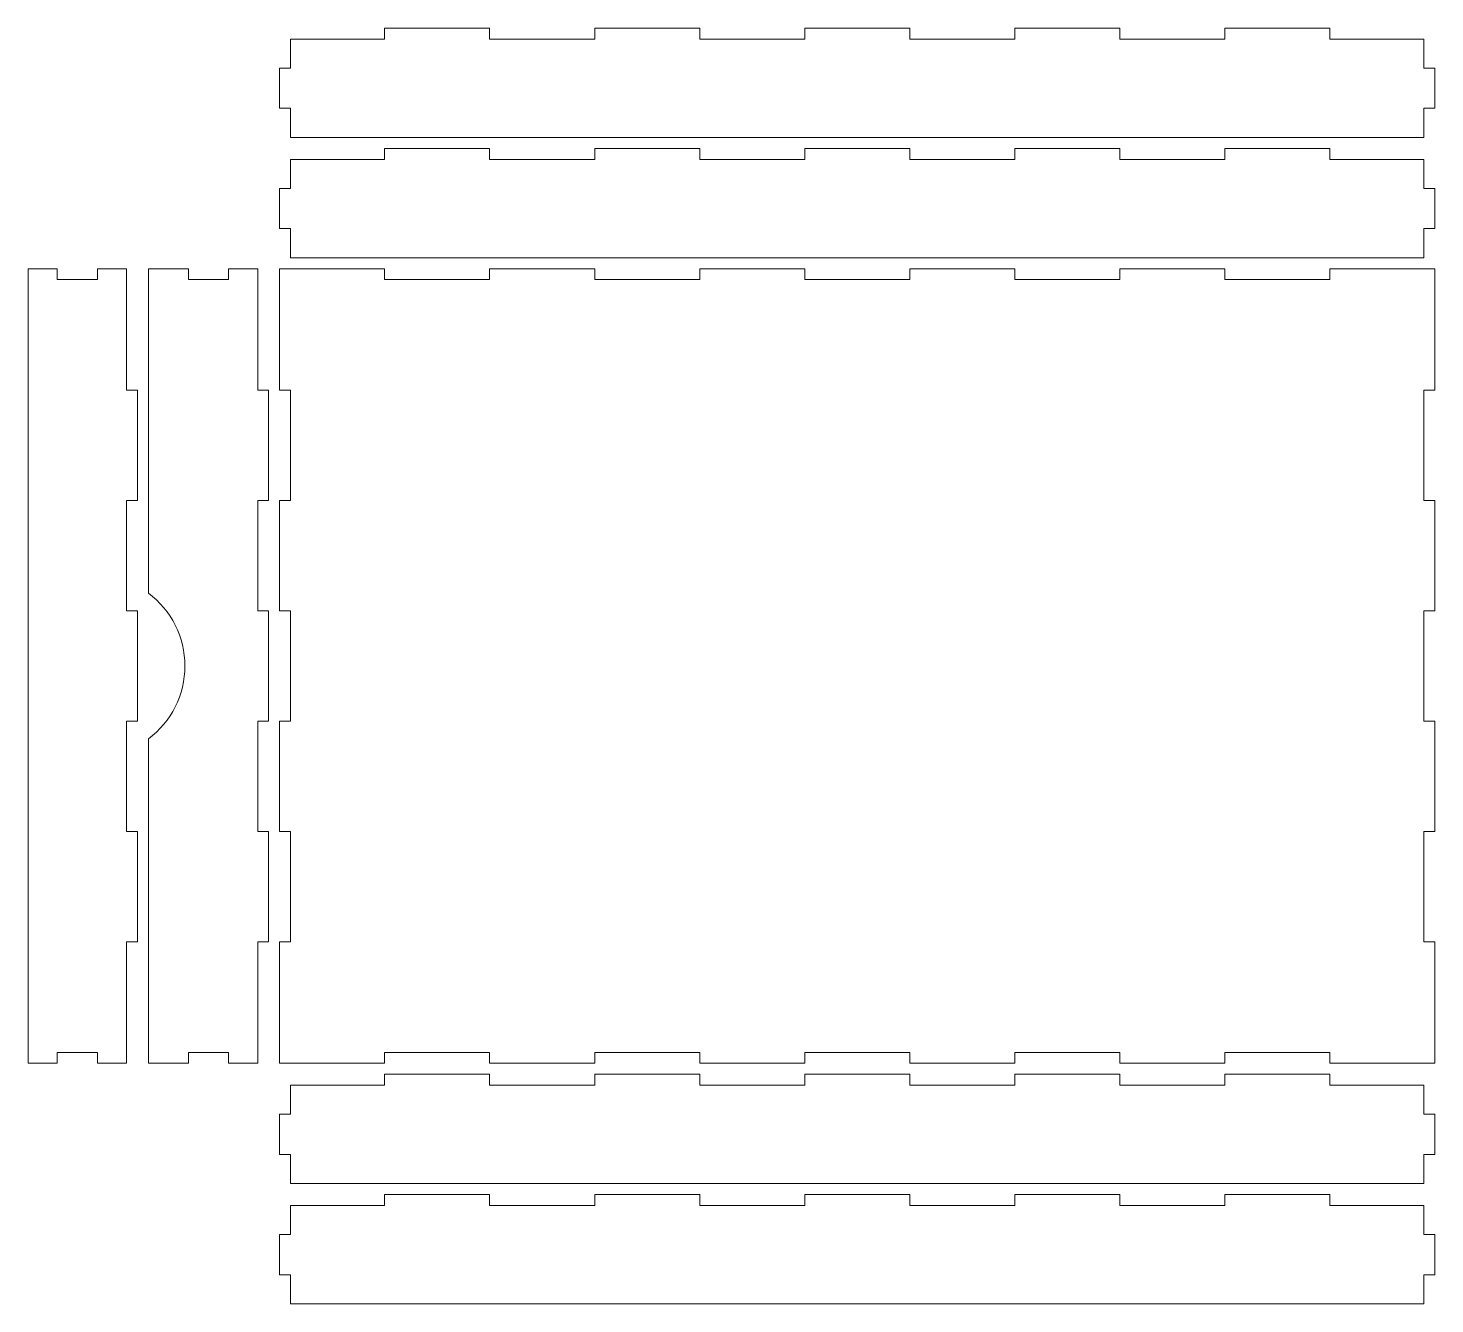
# Model space of a CAD drawing. Header units: millimetres. Extents: x -905 to 905, y -429 to 429.
# Drawn here: x -259 to 127, y -429 to -79 of the extents above; entities that cross this region are included whole.
import ezdxf

# ---------------------------------------------------------------- set-up
doc = ezdxf.new("R2010")
doc.units = ezdxf.units.MM
doc.header["$MEASUREMENT"] = 0
doc.layers.add('Camada 1', color=7, linetype='Continuous')

msp = doc.modelspace()

# ---------------------------------------------------------------- linework, layer by layer
at = {"layer": 'Camada 1', "color": 250, "lineweight": 20}
for points, knots in [([(-132.3636, -79), (-132.3636, -79), (-161.1818, -79), (-161.1818, -79), (-161.1818, -79), (-161.1818, -79), (-161.1818, -82), (-161.1818, -82), (-161.1818, -82), (-161.1818, -82), (-187, -82), (-187, -82), (-187, -82), (-187, -82), (-187, -90), (-187, -90), (-187, -90), (-187, -90), (-190, -90), (-190, -90), (-190, -90), (-190, -90), (-190, -101), (-190, -101), (-190, -101), (-190, -101), (-187, -101), (-187, -101), (-187, -101), (-187, -101), (-187, -109), (-187, -109), (-187, -109), (-187, -109), (124, -109), (124, -109), (124, -109), (124, -109), (124, -101), (124, -101), (124, -101), (124, -101), (127, -101), (127, -101), (127, -101), (127, -101), (127, -90), (127, -90), (127, -90), (127, -90), (124, -90), (124, -90), (124, -90), (124, -90), (124, -82), (124, -82), (124, -82), (124, -82), (98.1818, -82), (98.1818, -82), (98.1818, -82), (98.1818, -82), (98.1818, -79), (98.1818, -79), (98.1818, -79), (98.1818, -79), (69.3636, -79), (69.3636, -79), (69.3636, -79), (69.3636, -79), (69.3636, -82), (69.3636, -82), (69.3636, -82), (69.3636, -82), (40.5455, -82), (40.5455, -82), (40.5455, -82), (40.5455, -82), (40.5455, -79), (40.5455, -79), (40.5455, -79), (40.5455, -79), (11.7273, -79), (11.7273, -79), (11.7273, -79), (11.7273, -79), (11.7273, -82), (11.7273, -82), (11.7273, -82), (11.7273, -82), (-17.0909, -82), (-17.0909, -82), (-17.0909, -82), (-17.0909, -82), (-17.0909, -79), (-17.0909, -79), (-17.0909, -79), (-17.0909, -79), (-45.9091, -79), (-45.9091, -79), (-45.9091, -79), (-45.9091, -79), (-45.9091, -82), (-45.9091, -82), (-45.9091, -82), (-45.9091, -82), (-74.7273, -82), (-74.7273, -82), (-74.7273, -82), (-74.7273, -82), (-74.7273, -79), (-74.7273, -79), (-74.7273, -79), (-74.7273, -79), (-103.5455, -79), (-103.5455, -79), (-103.5455, -79), (-103.5455, -79), (-103.5455, -82), (-103.5455, -82), (-103.5455, -82), (-103.5455, -82), (-132.3636, -82), (-132.3636, -82), (-132.3636, -82), (-132.3636, -82), (-132.3636, -79), (-132.3636, -79)], [0, 0, 0, 0, 0.03030303, 0.03030303, 0.03030303, 0.03030303, 0.06060606, 0.06060606, 0.06060606, 0.06060606, 0.09090909, 0.09090909, 0.09090909, 0.09090909, 0.12121212, 0.12121212, 0.12121212, 0.12121212, 0.15151515, 0.15151515, 0.15151515, 0.15151515, 0.18181818, 0.18181818, 0.18181818, 0.18181818, 0.21212121, 0.21212121, 0.21212121, 0.21212121, 0.24242424, 0.24242424, 0.24242424, 0.24242424, 0.27272727, 0.27272727, 0.27272727, 0.27272727, 0.3030303, 0.3030303, 0.3030303, 0.3030303, 0.33333333, 0.33333333, 0.33333333, 0.33333333, 0.36363636, 0.36363636, 0.36363636, 0.36363636, 0.39393939, 0.39393939, 0.39393939, 0.39393939, 0.42424242, 0.42424242, 0.42424242, 0.42424242, 0.45454545, 0.45454545, 0.45454545, 0.45454545, 0.48484848, 0.48484848, 0.48484848, 0.48484848, 0.51515152, 0.51515152, 0.51515152, 0.51515152, 0.54545455, 0.54545455, 0.54545455, 0.54545455, 0.57575758, 0.57575758, 0.57575758, 0.57575758, 0.60606061, 0.60606061, 0.60606061, 0.60606061, 0.63636364, 0.63636364, 0.63636364, 0.63636364, 0.66666667, 0.66666667, 0.66666667, 0.66666667, 0.6969697, 0.6969697, 0.6969697, 0.6969697, 0.72727273, 0.72727273, 0.72727273, 0.72727273, 0.75757576, 0.75757576, 0.75757576, 0.75757576, 0.78787879, 0.78787879, 0.78787879, 0.78787879, 0.81818182, 0.81818182, 0.81818182, 0.81818182, 0.84848485, 0.84848485, 0.84848485, 0.84848485, 0.87878788, 0.87878788, 0.87878788, 0.87878788, 0.90909091, 0.90909091, 0.90909091, 0.90909091, 0.93939394, 0.93939394, 0.93939394, 0.93939394, 1, 1, 1, 1]), ([(-132.3636, -112), (-132.3636, -112), (-161.1818, -112), (-161.1818, -112), (-161.1818, -112), (-161.1818, -112), (-161.1818, -115), (-161.1818, -115), (-161.1818, -115), (-161.1818, -115), (-187, -115), (-187, -115), (-187, -115), (-187, -115), (-187, -123), (-187, -123), (-187, -123), (-187, -123), (-190, -123), (-190, -123), (-190, -123), (-190, -123), (-190, -134), (-190, -134), (-190, -134), (-190, -134), (-187, -134), (-187, -134), (-187, -134), (-187, -134), (-187, -142), (-187, -142), (-187, -142), (-187, -142), (124, -142), (124, -142), (124, -142), (124, -142), (124, -134), (124, -134), (124, -134), (124, -134), (127, -134), (127, -134), (127, -134), (127, -134), (127, -123), (127, -123), (127, -123), (127, -123), (124, -123), (124, -123), (124, -123), (124, -123), (124, -115), (124, -115), (124, -115), (124, -115), (98.1818, -115), (98.1818, -115), (98.1818, -115), (98.1818, -115), (98.1818, -112), (98.1818, -112), (98.1818, -112), (98.1818, -112), (69.3636, -112), (69.3636, -112), (69.3636, -112), (69.3636, -112), (69.3636, -115), (69.3636, -115), (69.3636, -115), (69.3636, -115), (40.5455, -115), (40.5455, -115), (40.5455, -115), (40.5455, -115), (40.5455, -112), (40.5455, -112), (40.5455, -112), (40.5455, -112), (11.7273, -112), (11.7273, -112), (11.7273, -112), (11.7273, -112), (11.7273, -115), (11.7273, -115), (11.7273, -115), (11.7273, -115), (-17.0909, -115), (-17.0909, -115), (-17.0909, -115), (-17.0909, -115), (-17.0909, -112), (-17.0909, -112), (-17.0909, -112), (-17.0909, -112), (-45.9091, -112), (-45.9091, -112), (-45.9091, -112), (-45.9091, -112), (-45.9091, -115), (-45.9091, -115), (-45.9091, -115), (-45.9091, -115), (-74.7273, -115), (-74.7273, -115), (-74.7273, -115), (-74.7273, -115), (-74.7273, -112), (-74.7273, -112), (-74.7273, -112), (-74.7273, -112), (-103.5455, -112), (-103.5455, -112), (-103.5455, -112), (-103.5455, -112), (-103.5455, -115), (-103.5455, -115), (-103.5455, -115), (-103.5455, -115), (-132.3636, -115), (-132.3636, -115), (-132.3636, -115), (-132.3636, -115), (-132.3636, -112), (-132.3636, -112)], [0, 0, 0, 0, 0.03030303, 0.03030303, 0.03030303, 0.03030303, 0.06060606, 0.06060606, 0.06060606, 0.06060606, 0.09090909, 0.09090909, 0.09090909, 0.09090909, 0.12121212, 0.12121212, 0.12121212, 0.12121212, 0.15151515, 0.15151515, 0.15151515, 0.15151515, 0.18181818, 0.18181818, 0.18181818, 0.18181818, 0.21212121, 0.21212121, 0.21212121, 0.21212121, 0.24242424, 0.24242424, 0.24242424, 0.24242424, 0.27272727, 0.27272727, 0.27272727, 0.27272727, 0.3030303, 0.3030303, 0.3030303, 0.3030303, 0.33333333, 0.33333333, 0.33333333, 0.33333333, 0.36363636, 0.36363636, 0.36363636, 0.36363636, 0.39393939, 0.39393939, 0.39393939, 0.39393939, 0.42424242, 0.42424242, 0.42424242, 0.42424242, 0.45454545, 0.45454545, 0.45454545, 0.45454545, 0.48484848, 0.48484848, 0.48484848, 0.48484848, 0.51515152, 0.51515152, 0.51515152, 0.51515152, 0.54545455, 0.54545455, 0.54545455, 0.54545455, 0.57575758, 0.57575758, 0.57575758, 0.57575758, 0.60606061, 0.60606061, 0.60606061, 0.60606061, 0.63636364, 0.63636364, 0.63636364, 0.63636364, 0.66666667, 0.66666667, 0.66666667, 0.66666667, 0.6969697, 0.6969697, 0.6969697, 0.6969697, 0.72727273, 0.72727273, 0.72727273, 0.72727273, 0.75757576, 0.75757576, 0.75757576, 0.75757576, 0.78787879, 0.78787879, 0.78787879, 0.78787879, 0.81818182, 0.81818182, 0.81818182, 0.81818182, 0.84848485, 0.84848485, 0.84848485, 0.84848485, 0.87878788, 0.87878788, 0.87878788, 0.87878788, 0.90909091, 0.90909091, 0.90909091, 0.90909091, 0.93939394, 0.93939394, 0.93939394, 0.93939394, 1, 1, 1, 1]), ([(-259, -145), (-259, -222.3488), (-259, -285.6512), (-259, -363), (-259, -363), (-259, -363), (-251, -363), (-251, -363), (-251, -363), (-251, -363), (-251, -360), (-251, -360), (-251, -360), (-251, -360), (-240, -360), (-240, -360), (-240, -360), (-240, -360), (-240, -363), (-240, -363), (-240, -363), (-240, -363), (-232, -363), (-232, -363), (-232, -363), (-232, -363), (-232, -329.7143), (-232, -329.7143), (-232, -329.7143), (-232, -329.7143), (-229, -329.7143), (-229, -329.7143), (-229, -329.7143), (-229, -329.7143), (-229, -299.4286), (-229, -299.4286), (-229, -299.4286), (-229, -299.4286), (-232, -299.4286), (-232, -299.4286), (-232, -299.4286), (-232, -299.4286), (-232, -269.1429), (-232, -269.1429), (-232, -269.1429), (-232, -269.1429), (-229, -269.1429), (-229, -269.1429), (-229, -269.1429), (-229, -269.1429), (-229, -238.8571), (-229, -238.8571), (-229, -238.8571), (-229, -238.8571), (-232, -238.8571), (-232, -238.8571), (-232, -238.8571), (-232, -238.8571), (-232, -208.5714), (-232, -208.5714), (-232, -208.5714), (-232, -208.5714), (-229, -208.5714), (-229, -208.5714), (-229, -208.5714), (-229, -208.5714), (-229, -178.2857), (-229, -178.2857), (-229, -178.2857), (-229, -178.2857), (-232, -178.2857), (-232, -178.2857), (-232, -178.2857), (-232, -178.2857), (-232, -145), (-232, -145), (-232, -145), (-232, -145), (-240, -145), (-240, -145), (-240, -145), (-240, -145), (-240, -148), (-240, -148), (-240, -148), (-240, -148), (-251, -148), (-251, -148), (-251, -148), (-251, -148), (-251, -145), (-251, -145), (-251, -145), (-251, -145), (-259, -145), (-259, -145)], [0, 0, 0, 0, 0.04, 0.04, 0.04, 0.04, 0.08, 0.08, 0.08, 0.08, 0.12, 0.12, 0.12, 0.12, 0.16, 0.16, 0.16, 0.16, 0.2, 0.2, 0.2, 0.2, 0.24, 0.24, 0.24, 0.24, 0.28, 0.28, 0.28, 0.28, 0.32, 0.32, 0.32, 0.32, 0.36, 0.36, 0.36, 0.36, 0.4, 0.4, 0.4, 0.4, 0.44, 0.44, 0.44, 0.44, 0.48, 0.48, 0.48, 0.48, 0.52, 0.52, 0.52, 0.52, 0.56, 0.56, 0.56, 0.56, 0.6, 0.6, 0.6, 0.6, 0.64, 0.64, 0.64, 0.64, 0.68, 0.68, 0.68, 0.68, 0.72, 0.72, 0.72, 0.72, 0.76, 0.76, 0.76, 0.76, 0.8, 0.8, 0.8, 0.8, 0.84, 0.84, 0.84, 0.84, 0.88, 0.88, 0.88, 0.88, 0.92, 0.92, 0.92, 0.92, 1, 1, 1, 1]), ([(-226, -145), (-226, -145), (-226, -234), (-226, -234), (-226, -234), (-219.7049, -238.7214), (-216, -246.1311), (-216, -254), (-216, -254), (-216, -261.8689), (-219.7049, -269.2786), (-226, -274), (-226, -274), (-226, -274), (-226, -363), (-226, -363), (-226, -363), (-226, -363), (-215, -363), (-215, -363), (-215, -363), (-215, -363), (-215, -360), (-215, -360), (-215, -360), (-215, -360), (-204, -360), (-204, -360), (-204, -360), (-204, -360), (-204, -363), (-204, -363), (-204, -363), (-204, -363), (-196, -363), (-196, -363), (-196, -363), (-196, -363), (-196, -329.7143), (-196, -329.7143), (-196, -329.7143), (-196, -329.7143), (-193, -329.7143), (-193, -329.7143), (-193, -329.7143), (-193, -329.7143), (-193, -299.4286), (-193, -299.4286), (-193, -299.4286), (-193, -299.4286), (-196, -299.4286), (-196, -299.4286), (-196, -299.4286), (-196, -299.4286), (-196, -269.1429), (-196, -269.1429), (-196, -269.1429), (-196, -269.1429), (-193, -269.1429), (-193, -269.1429), (-193, -269.1429), (-193, -269.1429), (-193, -238.8571), (-193, -238.8571), (-193, -238.8571), (-193, -238.8571), (-196, -238.8571), (-196, -238.8571), (-196, -238.8571), (-196, -238.8571), (-196, -208.5714), (-196, -208.5714), (-196, -208.5714), (-196, -208.5714), (-193, -208.5714), (-193, -208.5714), (-193, -208.5714), (-193, -208.5714), (-193, -178.2857), (-193, -178.2857), (-193, -178.2857), (-193, -178.2857), (-196, -178.2857), (-196, -178.2857), (-196, -178.2857), (-196, -178.2857), (-196, -145), (-196, -145), (-196, -145), (-196, -145), (-204, -145), (-204, -145), (-204, -145), (-204, -145), (-204, -148), (-204, -148), (-204, -148), (-204, -148), (-215, -148), (-215, -148), (-215, -148), (-215, -148), (-215, -145), (-215, -145), (-215, -145), (-215, -145), (-226, -145), (-226, -145)], [0, 0, 0, 0, 0.03571429, 0.03571429, 0.03571429, 0.03571429, 0.07142857, 0.07142857, 0.07142857, 0.07142857, 0.10714286, 0.10714286, 0.10714286, 0.10714286, 0.14285714, 0.14285714, 0.14285714, 0.14285714, 0.17857143, 0.17857143, 0.17857143, 0.17857143, 0.21428571, 0.21428571, 0.21428571, 0.21428571, 0.25, 0.25, 0.25, 0.25, 0.28571429, 0.28571429, 0.28571429, 0.28571429, 0.32142857, 0.32142857, 0.32142857, 0.32142857, 0.35714286, 0.35714286, 0.35714286, 0.35714286, 0.39285714, 0.39285714, 0.39285714, 0.39285714, 0.42857143, 0.42857143, 0.42857143, 0.42857143, 0.46428571, 0.46428571, 0.46428571, 0.46428571, 0.5, 0.5, 0.5, 0.5, 0.53571429, 0.53571429, 0.53571429, 0.53571429, 0.57142857, 0.57142857, 0.57142857, 0.57142857, 0.60714286, 0.60714286, 0.60714286, 0.60714286, 0.64285714, 0.64285714, 0.64285714, 0.64285714, 0.67857143, 0.67857143, 0.67857143, 0.67857143, 0.71428571, 0.71428571, 0.71428571, 0.71428571, 0.75, 0.75, 0.75, 0.75, 0.78571429, 0.78571429, 0.78571429, 0.78571429, 0.82142857, 0.82142857, 0.82142857, 0.82142857, 0.85714286, 0.85714286, 0.85714286, 0.85714286, 0.89285714, 0.89285714, 0.89285714, 0.89285714, 0.92857143, 0.92857143, 0.92857143, 0.92857143, 1, 1, 1, 1]), ([(127, -238.8571), (127, -238.8571), (127, -208.5714), (127, -208.5714), (127, -208.5714), (127, -208.5714), (124, -208.5714), (124, -208.5714), (124, -208.5714), (124, -208.5714), (124, -178.2857), (124, -178.2857), (124, -178.2857), (124, -178.2857), (127, -178.2857), (127, -178.2857), (127, -178.2857), (127, -178.2857), (127, -145), (127, -145), (127, -145), (127, -145), (98.1818, -145), (98.1818, -145), (98.1818, -145), (98.1818, -145), (98.1818, -148), (98.1818, -148), (98.1818, -148), (98.1818, -148), (69.3636, -148), (69.3636, -148), (69.3636, -148), (69.3636, -148), (69.3636, -145), (69.3636, -145), (69.3636, -145), (69.3636, -145), (40.5455, -145), (40.5455, -145), (40.5455, -145), (40.5455, -145), (40.5455, -148), (40.5455, -148), (40.5455, -148), (40.5455, -148), (11.7273, -148), (11.7273, -148), (11.7273, -148), (11.7273, -148), (11.7273, -145), (11.7273, -145), (11.7273, -145), (11.7273, -145), (-17.0909, -145), (-17.0909, -145), (-17.0909, -145), (-17.0909, -145), (-17.0909, -148), (-17.0909, -148), (-17.0909, -148), (-17.0909, -148), (-45.9091, -148), (-45.9091, -148), (-45.9091, -148), (-45.9091, -148), (-45.9091, -145), (-45.9091, -145), (-45.9091, -145), (-45.9091, -145), (-74.7273, -145), (-74.7273, -145), (-74.7273, -145), (-74.7273, -145), (-74.7273, -148), (-74.7273, -148), (-74.7273, -148), (-74.7273, -148), (-103.5455, -148), (-103.5455, -148), (-103.5455, -148), (-103.5455, -148), (-103.5455, -145), (-103.5455, -145), (-103.5455, -145), (-103.5455, -145), (-132.3636, -145), (-132.3636, -145), (-132.3636, -145), (-132.3636, -145), (-132.3636, -148), (-132.3636, -148), (-132.3636, -148), (-132.3636, -148), (-161.1818, -148), (-161.1818, -148), (-161.1818, -148), (-161.1818, -148), (-161.1818, -145), (-161.1818, -145), (-161.1818, -145), (-161.1818, -145), (-190, -145), (-190, -145), (-190, -145), (-190, -145), (-190, -178.2857), (-190, -178.2857), (-190, -178.2857), (-190, -178.2857), (-187, -178.2857), (-187, -178.2857), (-187, -178.2857), (-187, -178.2857), (-187, -208.5714), (-187, -208.5714), (-187, -208.5714), (-187, -208.5714), (-190, -208.5714), (-190, -208.5714), (-190, -208.5714), (-190, -208.5714), (-190, -238.8571), (-190, -238.8571), (-190, -238.8571), (-190, -238.8571), (-187, -238.8571), (-187, -238.8571), (-187, -238.8571), (-187, -238.8571), (-187, -269.1429), (-187, -269.1429), (-187, -269.1429), (-187, -269.1429), (-190, -269.1429), (-190, -269.1429), (-190, -269.1429), (-190, -269.1429), (-190, -299.4286), (-190, -299.4286), (-190, -299.4286), (-190, -299.4286), (-187, -299.4286), (-187, -299.4286), (-187, -299.4286), (-187, -299.4286), (-187, -329.7143), (-187, -329.7143), (-187, -329.7143), (-187, -329.7143), (-190, -329.7143), (-190, -329.7143), (-190, -329.7143), (-190, -329.7143), (-190, -363), (-190, -363), (-190, -363), (-190, -363), (-161.1818, -363), (-161.1818, -363), (-161.1818, -363), (-161.1818, -363), (-161.1818, -360), (-161.1818, -360), (-161.1818, -360), (-161.1818, -360), (-132.3636, -360), (-132.3636, -360), (-132.3636, -360), (-132.3636, -360), (-132.3636, -363), (-132.3636, -363), (-132.3636, -363), (-132.3636, -363), (-103.5455, -363), (-103.5455, -363), (-103.5455, -363), (-103.5455, -363), (-103.5455, -360), (-103.5455, -360), (-103.5455, -360), (-103.5455, -360), (-74.7273, -360), (-74.7273, -360), (-74.7273, -360), (-74.7273, -360), (-74.7273, -363), (-74.7273, -363), (-74.7273, -363), (-74.7273, -363), (-45.9091, -363), (-45.9091, -363), (-45.9091, -363), (-45.9091, -363), (-45.9091, -360), (-45.9091, -360), (-45.9091, -360), (-45.9091, -360), (-17.0909, -360), (-17.0909, -360), (-17.0909, -360), (-17.0909, -360), (-17.0909, -363), (-17.0909, -363), (-17.0909, -363), (-17.0909, -363), (11.7273, -363), (11.7273, -363), (11.7273, -363), (11.7273, -363), (11.7273, -360), (11.7273, -360), (11.7273, -360), (11.7273, -360), (40.5455, -360), (40.5455, -360), (40.5455, -360), (40.5455, -360), (40.5455, -363), (40.5455, -363), (40.5455, -363), (40.5455, -363), (69.3636, -363), (69.3636, -363), (69.3636, -363), (69.3636, -363), (69.3636, -360), (69.3636, -360), (69.3636, -360), (69.3636, -360), (98.1818, -360), (98.1818, -360), (98.1818, -360), (98.1818, -360), (98.1818, -363), (98.1818, -363), (98.1818, -363), (98.1818, -363), (127, -363), (127, -363), (127, -363), (127, -363), (127, -329.7143), (127, -329.7143), (127, -329.7143), (127, -329.7143), (124, -329.7143), (124, -329.7143), (124, -329.7143), (124, -329.7143), (124, -299.4286), (124, -299.4286), (124, -299.4286), (124, -299.4286), (127, -299.4286), (127, -299.4286), (127, -299.4286), (127, -299.4286), (127, -269.1429), (127, -269.1429), (127, -269.1429), (127, -269.1429), (124, -269.1429), (124, -269.1429), (124, -269.1429), (124, -269.1429), (124, -238.8571), (124, -238.8571), (124, -238.8571), (124, -238.8571), (127, -238.8571), (127, -238.8571)], [0, 0, 0, 0, 0.01449275, 0.01449275, 0.01449275, 0.01449275, 0.02898551, 0.02898551, 0.02898551, 0.02898551, 0.04347826, 0.04347826, 0.04347826, 0.04347826, 0.05797101, 0.05797101, 0.05797101, 0.05797101, 0.07246377, 0.07246377, 0.07246377, 0.07246377, 0.08695652, 0.08695652, 0.08695652, 0.08695652, 0.10144928, 0.10144928, 0.10144928, 0.10144928, 0.11594203, 0.11594203, 0.11594203, 0.11594203, 0.13043478, 0.13043478, 0.13043478, 0.13043478, 0.14492754, 0.14492754, 0.14492754, 0.14492754, 0.15942029, 0.15942029, 0.15942029, 0.15942029, 0.17391304, 0.17391304, 0.17391304, 0.17391304, 0.1884058, 0.1884058, 0.1884058, 0.1884058, 0.20289855, 0.20289855, 0.20289855, 0.20289855, 0.2173913, 0.2173913, 0.2173913, 0.2173913, 0.23188406, 0.23188406, 0.23188406, 0.23188406, 0.24637681, 0.24637681, 0.24637681, 0.24637681, 0.26086957, 0.26086957, 0.26086957, 0.26086957, 0.27536232, 0.27536232, 0.27536232, 0.27536232, 0.28985507, 0.28985507, 0.28985507, 0.28985507, 0.30434783, 0.30434783, 0.30434783, 0.30434783, 0.31884058, 0.31884058, 0.31884058, 0.31884058, 0.33333333, 0.33333333, 0.33333333, 0.33333333, 0.34782609, 0.34782609, 0.34782609, 0.34782609, 0.36231884, 0.36231884, 0.36231884, 0.36231884, 0.37681159, 0.37681159, 0.37681159, 0.37681159, 0.39130435, 0.39130435, 0.39130435, 0.39130435, 0.4057971, 0.4057971, 0.4057971, 0.4057971, 0.42028986, 0.42028986, 0.42028986, 0.42028986, 0.43478261, 0.43478261, 0.43478261, 0.43478261, 0.44927536, 0.44927536, 0.44927536, 0.44927536, 0.46376812, 0.46376812, 0.46376812, 0.46376812, 0.47826087, 0.47826087, 0.47826087, 0.47826087, 0.49275362, 0.49275362, 0.49275362, 0.49275362, 0.50724638, 0.50724638, 0.50724638, 0.50724638, 0.52173913, 0.52173913, 0.52173913, 0.52173913, 0.53623188, 0.53623188, 0.53623188, 0.53623188, 0.55072464, 0.55072464, 0.55072464, 0.55072464, 0.56521739, 0.56521739, 0.56521739, 0.56521739, 0.57971014, 0.57971014, 0.57971014, 0.57971014, 0.5942029, 0.5942029, 0.5942029, 0.5942029, 0.60869565, 0.60869565, 0.60869565, 0.60869565, 0.62318841, 0.62318841, 0.62318841, 0.62318841, 0.63768116, 0.63768116, 0.63768116, 0.63768116, 0.65217391, 0.65217391, 0.65217391, 0.65217391, 0.66666667, 0.66666667, 0.66666667, 0.66666667, 0.68115942, 0.68115942, 0.68115942, 0.68115942, 0.69565217, 0.69565217, 0.69565217, 0.69565217, 0.71014493, 0.71014493, 0.71014493, 0.71014493, 0.72463768, 0.72463768, 0.72463768, 0.72463768, 0.73913043, 0.73913043, 0.73913043, 0.73913043, 0.75362319, 0.75362319, 0.75362319, 0.75362319, 0.76811594, 0.76811594, 0.76811594, 0.76811594, 0.7826087, 0.7826087, 0.7826087, 0.7826087, 0.79710145, 0.79710145, 0.79710145, 0.79710145, 0.8115942, 0.8115942, 0.8115942, 0.8115942, 0.82608696, 0.82608696, 0.82608696, 0.82608696, 0.84057971, 0.84057971, 0.84057971, 0.84057971, 0.85507246, 0.85507246, 0.85507246, 0.85507246, 0.86956522, 0.86956522, 0.86956522, 0.86956522, 0.88405797, 0.88405797, 0.88405797, 0.88405797, 0.89855072, 0.89855072, 0.89855072, 0.89855072, 0.91304348, 0.91304348, 0.91304348, 0.91304348, 0.92753623, 0.92753623, 0.92753623, 0.92753623, 0.94202899, 0.94202899, 0.94202899, 0.94202899, 0.95652174, 0.95652174, 0.95652174, 0.95652174, 0.97101449, 0.97101449, 0.97101449, 0.97101449, 1, 1, 1, 1]), ([(-132.3636, -366), (-132.3636, -366), (-161.1818, -366), (-161.1818, -366), (-161.1818, -366), (-161.1818, -366), (-161.1818, -369), (-161.1818, -369), (-161.1818, -369), (-161.1818, -369), (-187, -369), (-187, -369), (-187, -369), (-187, -369), (-187, -377), (-187, -377), (-187, -377), (-187, -377), (-190, -377), (-190, -377), (-190, -377), (-190, -377), (-190, -388), (-190, -388), (-190, -388), (-190, -388), (-187, -388), (-187, -388), (-187, -388), (-187, -388), (-187, -396), (-187, -396), (-187, -396), (-187, -396), (124, -396), (124, -396), (124, -396), (124, -396), (124, -388), (124, -388), (124, -388), (124, -388), (127, -388), (127, -388), (127, -388), (127, -388), (127, -377), (127, -377), (127, -377), (127, -377), (124, -377), (124, -377), (124, -377), (124, -377), (124, -369), (124, -369), (124, -369), (124, -369), (98.1818, -369), (98.1818, -369), (98.1818, -369), (98.1818, -369), (98.1818, -366), (98.1818, -366), (98.1818, -366), (98.1818, -366), (69.3636, -366), (69.3636, -366), (69.3636, -366), (69.3636, -366), (69.3636, -369), (69.3636, -369), (69.3636, -369), (69.3636, -369), (40.5455, -369), (40.5455, -369), (40.5455, -369), (40.5455, -369), (40.5455, -366), (40.5455, -366), (40.5455, -366), (40.5455, -366), (11.7273, -366), (11.7273, -366), (11.7273, -366), (11.7273, -366), (11.7273, -369), (11.7273, -369), (11.7273, -369), (11.7273, -369), (-17.0909, -369), (-17.0909, -369), (-17.0909, -369), (-17.0909, -369), (-17.0909, -366), (-17.0909, -366), (-17.0909, -366), (-17.0909, -366), (-45.9091, -366), (-45.9091, -366), (-45.9091, -366), (-45.9091, -366), (-45.9091, -369), (-45.9091, -369), (-45.9091, -369), (-45.9091, -369), (-74.7273, -369), (-74.7273, -369), (-74.7273, -369), (-74.7273, -369), (-74.7273, -366), (-74.7273, -366), (-74.7273, -366), (-74.7273, -366), (-103.5455, -366), (-103.5455, -366), (-103.5455, -366), (-103.5455, -366), (-103.5455, -369), (-103.5455, -369), (-103.5455, -369), (-103.5455, -369), (-132.3636, -369), (-132.3636, -369), (-132.3636, -369), (-132.3636, -369), (-132.3636, -366), (-132.3636, -366)], [0, 0, 0, 0, 0.03030303, 0.03030303, 0.03030303, 0.03030303, 0.06060606, 0.06060606, 0.06060606, 0.06060606, 0.09090909, 0.09090909, 0.09090909, 0.09090909, 0.12121212, 0.12121212, 0.12121212, 0.12121212, 0.15151515, 0.15151515, 0.15151515, 0.15151515, 0.18181818, 0.18181818, 0.18181818, 0.18181818, 0.21212121, 0.21212121, 0.21212121, 0.21212121, 0.24242424, 0.24242424, 0.24242424, 0.24242424, 0.27272727, 0.27272727, 0.27272727, 0.27272727, 0.3030303, 0.3030303, 0.3030303, 0.3030303, 0.33333333, 0.33333333, 0.33333333, 0.33333333, 0.36363636, 0.36363636, 0.36363636, 0.36363636, 0.39393939, 0.39393939, 0.39393939, 0.39393939, 0.42424242, 0.42424242, 0.42424242, 0.42424242, 0.45454545, 0.45454545, 0.45454545, 0.45454545, 0.48484848, 0.48484848, 0.48484848, 0.48484848, 0.51515152, 0.51515152, 0.51515152, 0.51515152, 0.54545455, 0.54545455, 0.54545455, 0.54545455, 0.57575758, 0.57575758, 0.57575758, 0.57575758, 0.60606061, 0.60606061, 0.60606061, 0.60606061, 0.63636364, 0.63636364, 0.63636364, 0.63636364, 0.66666667, 0.66666667, 0.66666667, 0.66666667, 0.6969697, 0.6969697, 0.6969697, 0.6969697, 0.72727273, 0.72727273, 0.72727273, 0.72727273, 0.75757576, 0.75757576, 0.75757576, 0.75757576, 0.78787879, 0.78787879, 0.78787879, 0.78787879, 0.81818182, 0.81818182, 0.81818182, 0.81818182, 0.84848485, 0.84848485, 0.84848485, 0.84848485, 0.87878788, 0.87878788, 0.87878788, 0.87878788, 0.90909091, 0.90909091, 0.90909091, 0.90909091, 0.93939394, 0.93939394, 0.93939394, 0.93939394, 1, 1, 1, 1]), ([(-132.3636, -399), (-132.3636, -399), (-161.1818, -399), (-161.1818, -399), (-161.1818, -399), (-161.1818, -399), (-161.1818, -402), (-161.1818, -402), (-161.1818, -402), (-161.1818, -402), (-187, -402), (-187, -402), (-187, -402), (-187, -402), (-187, -410), (-187, -410), (-187, -410), (-187, -410), (-190, -410), (-190, -410), (-190, -410), (-190, -410), (-190, -421), (-190, -421), (-190, -421), (-190, -421), (-187, -421), (-187, -421), (-187, -421), (-187, -421), (-187, -429), (-187, -429), (-187, -429), (-187, -429), (124, -429), (124, -429), (124, -429), (124, -429), (124, -421), (124, -421), (124, -421), (124, -421), (127, -421), (127, -421), (127, -421), (127, -421), (127, -410), (127, -410), (127, -410), (127, -410), (124, -410), (124, -410), (124, -410), (124, -410), (124, -402), (124, -402), (124, -402), (124, -402), (98.1818, -402), (98.1818, -402), (98.1818, -402), (98.1818, -402), (98.1818, -399), (98.1818, -399), (98.1818, -399), (98.1818, -399), (69.3636, -399), (69.3636, -399), (69.3636, -399), (69.3636, -399), (69.3636, -402), (69.3636, -402), (69.3636, -402), (69.3636, -402), (40.5455, -402), (40.5455, -402), (40.5455, -402), (40.5455, -402), (40.5455, -399), (40.5455, -399), (40.5455, -399), (40.5455, -399), (11.7273, -399), (11.7273, -399), (11.7273, -399), (11.7273, -399), (11.7273, -402), (11.7273, -402), (11.7273, -402), (11.7273, -402), (-17.0909, -402), (-17.0909, -402), (-17.0909, -402), (-17.0909, -402), (-17.0909, -399), (-17.0909, -399), (-17.0909, -399), (-17.0909, -399), (-45.9091, -399), (-45.9091, -399), (-45.9091, -399), (-45.9091, -399), (-45.9091, -402), (-45.9091, -402), (-45.9091, -402), (-45.9091, -402), (-74.7273, -402), (-74.7273, -402), (-74.7273, -402), (-74.7273, -402), (-74.7273, -399), (-74.7273, -399), (-74.7273, -399), (-74.7273, -399), (-103.5455, -399), (-103.5455, -399), (-103.5455, -399), (-103.5455, -399), (-103.5455, -402), (-103.5455, -402), (-103.5455, -402), (-103.5455, -402), (-132.3636, -402), (-132.3636, -402), (-132.3636, -402), (-132.3636, -402), (-132.3636, -399), (-132.3636, -399)], [0, 0, 0, 0, 0.03030303, 0.03030303, 0.03030303, 0.03030303, 0.06060606, 0.06060606, 0.06060606, 0.06060606, 0.09090909, 0.09090909, 0.09090909, 0.09090909, 0.12121212, 0.12121212, 0.12121212, 0.12121212, 0.15151515, 0.15151515, 0.15151515, 0.15151515, 0.18181818, 0.18181818, 0.18181818, 0.18181818, 0.21212121, 0.21212121, 0.21212121, 0.21212121, 0.24242424, 0.24242424, 0.24242424, 0.24242424, 0.27272727, 0.27272727, 0.27272727, 0.27272727, 0.3030303, 0.3030303, 0.3030303, 0.3030303, 0.33333333, 0.33333333, 0.33333333, 0.33333333, 0.36363636, 0.36363636, 0.36363636, 0.36363636, 0.39393939, 0.39393939, 0.39393939, 0.39393939, 0.42424242, 0.42424242, 0.42424242, 0.42424242, 0.45454545, 0.45454545, 0.45454545, 0.45454545, 0.48484848, 0.48484848, 0.48484848, 0.48484848, 0.51515152, 0.51515152, 0.51515152, 0.51515152, 0.54545455, 0.54545455, 0.54545455, 0.54545455, 0.57575758, 0.57575758, 0.57575758, 0.57575758, 0.60606061, 0.60606061, 0.60606061, 0.60606061, 0.63636364, 0.63636364, 0.63636364, 0.63636364, 0.66666667, 0.66666667, 0.66666667, 0.66666667, 0.6969697, 0.6969697, 0.6969697, 0.6969697, 0.72727273, 0.72727273, 0.72727273, 0.72727273, 0.75757576, 0.75757576, 0.75757576, 0.75757576, 0.78787879, 0.78787879, 0.78787879, 0.78787879, 0.81818182, 0.81818182, 0.81818182, 0.81818182, 0.84848485, 0.84848485, 0.84848485, 0.84848485, 0.87878788, 0.87878788, 0.87878788, 0.87878788, 0.90909091, 0.90909091, 0.90909091, 0.90909091, 0.93939394, 0.93939394, 0.93939394, 0.93939394, 1, 1, 1, 1])]:
    msp.add_open_spline(points, degree=3, knots=knots, dxfattribs=at)

doc.saveas('drawing.dxf')
